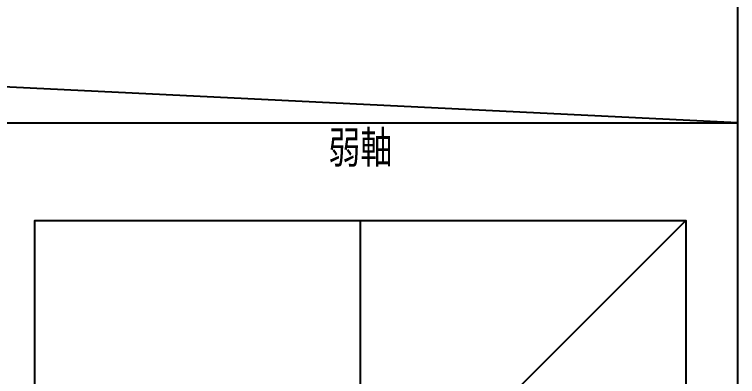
# Model space of a CAD drawing. Extents: x -668440 to 810000, y -1678500 to 210463.
# Drawn here: x -617575 to -597578, y -774368 to -764353 of the extents above; entities that cross this region are included whole.
import ezdxf
from ezdxf.enums import TextEntityAlignment as Align

# ---------------------------------------------------------------- set-up
doc = ezdxf.new("R2010")
doc.units = 0
doc.header["$MEASUREMENT"] = 0
doc.linetypes.add('CENTER', pattern=[2, 1.25, -0.25, 0.25, -0.25])
doc.layers.get('0').update_dxf_attribs({"color": 3, "linetype": 'CONTINUOUS'})
doc.layers.get('Defpoints').update_dxf_attribs({"color": 251, "linetype": 'CONTINUOUS'})
doc.layers.add('注記', color=3, linetype='CONTINUOUS')
doc.layers.add('通り芯', color=3, linetype='CENTER')
doc.styles.add('DRACAD', font='txt', dxfattribs={"width": 0.85, "bigfont": 'extfont2'})

# ---------------------------------------------------------------- blocks, each defined once
blk = doc.blocks.new('剛接合部C1Y')
at = {"layer": 'Defpoints'}
for p, q in [((-226827.6965, -376150.73644), (-226827.6965, -393525.7562)), ((-226827.69641, -381360), (-232913.84816, -381060)), ((-226970.77228, -381630), (-228770.77228, -383430))]:
    blk.add_line(p, q, dxfattribs=at)
blk.add_lwpolyline([(-228770.77228, -383430), (-228770.77228, -381630), (-226970.77228, -381630), (-226970.77228, -383430)], close=True, dxfattribs=at)
at = {"layer": '注記'}
for p, q in [((-226827.6965, -376120), (-226827.6965, -388200)), ((-232913.84816, -381360), (-226827.69641, -381360))]:
    blk.add_line(p, q, dxfattribs=at)
at = {"layer": '通り芯', "linetype": 'CENTER', "ltscale": 1800}
blk.add_line((-227870.77228, -383563.33333), (-227870.77228, -381630), dxfattribs=at)
at = {"layer": '注記', "style": 'DRACAD', "width": 0.8}
blk.add_text('弱軸', height=100, dxfattribs=at).set_placement((-227870.77228, -381510.92727), align=Align.BOTTOM_CENTER)

msp = doc.modelspace()

# ---------------------------------------------------------------- block references
at = {"xscale": 10, "yscale": 10, "zscale": 10}
msp.add_blockref('剛接合部C1Y', (1670698.7, 3046247.4, 5600), dxfattribs=at)

doc.saveas('drawing.dxf')
